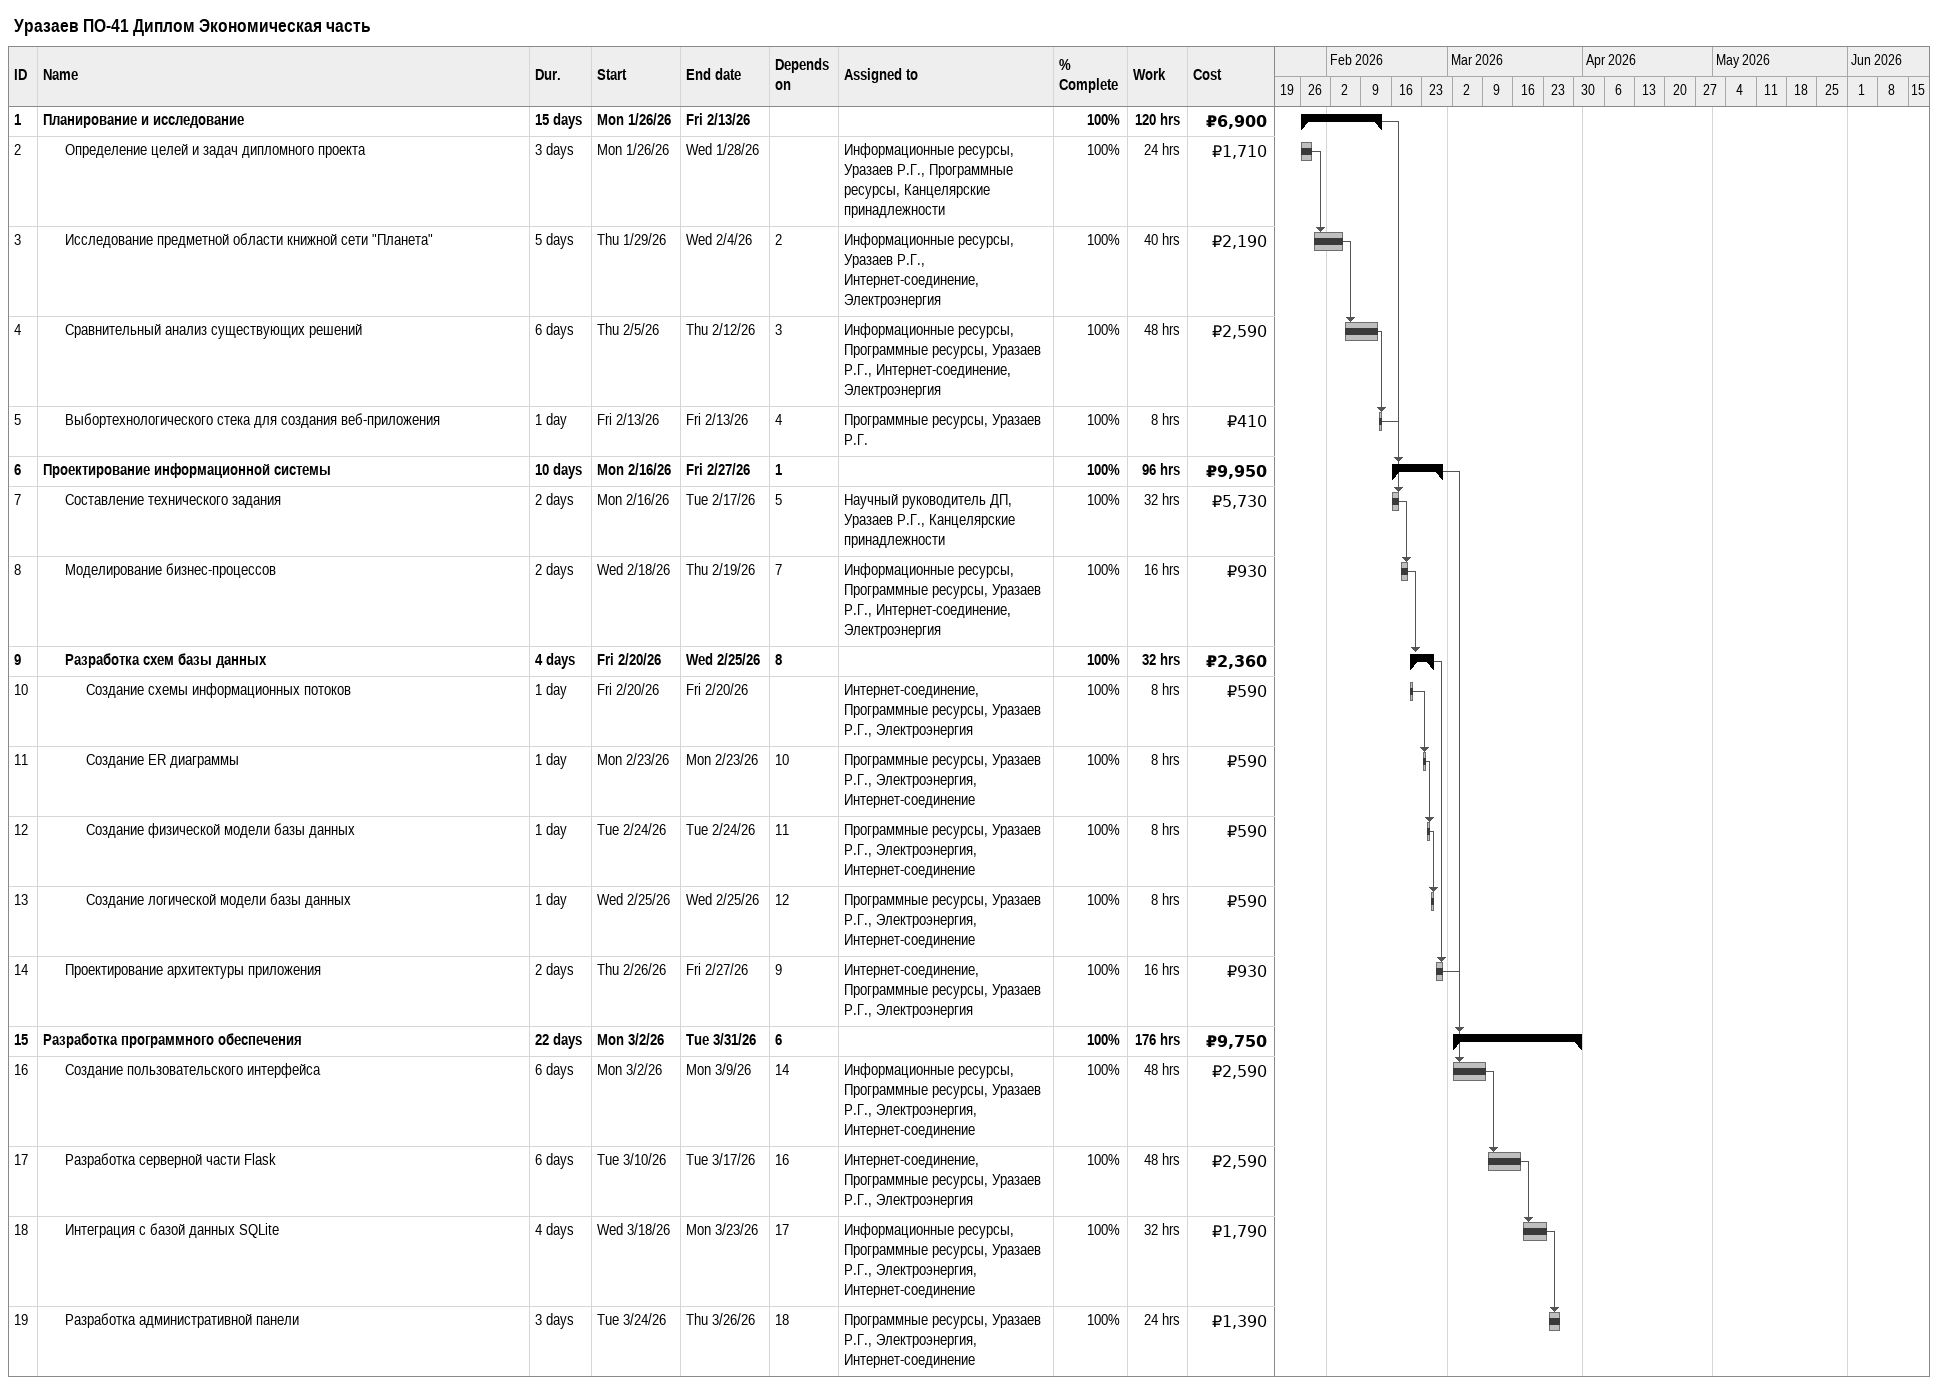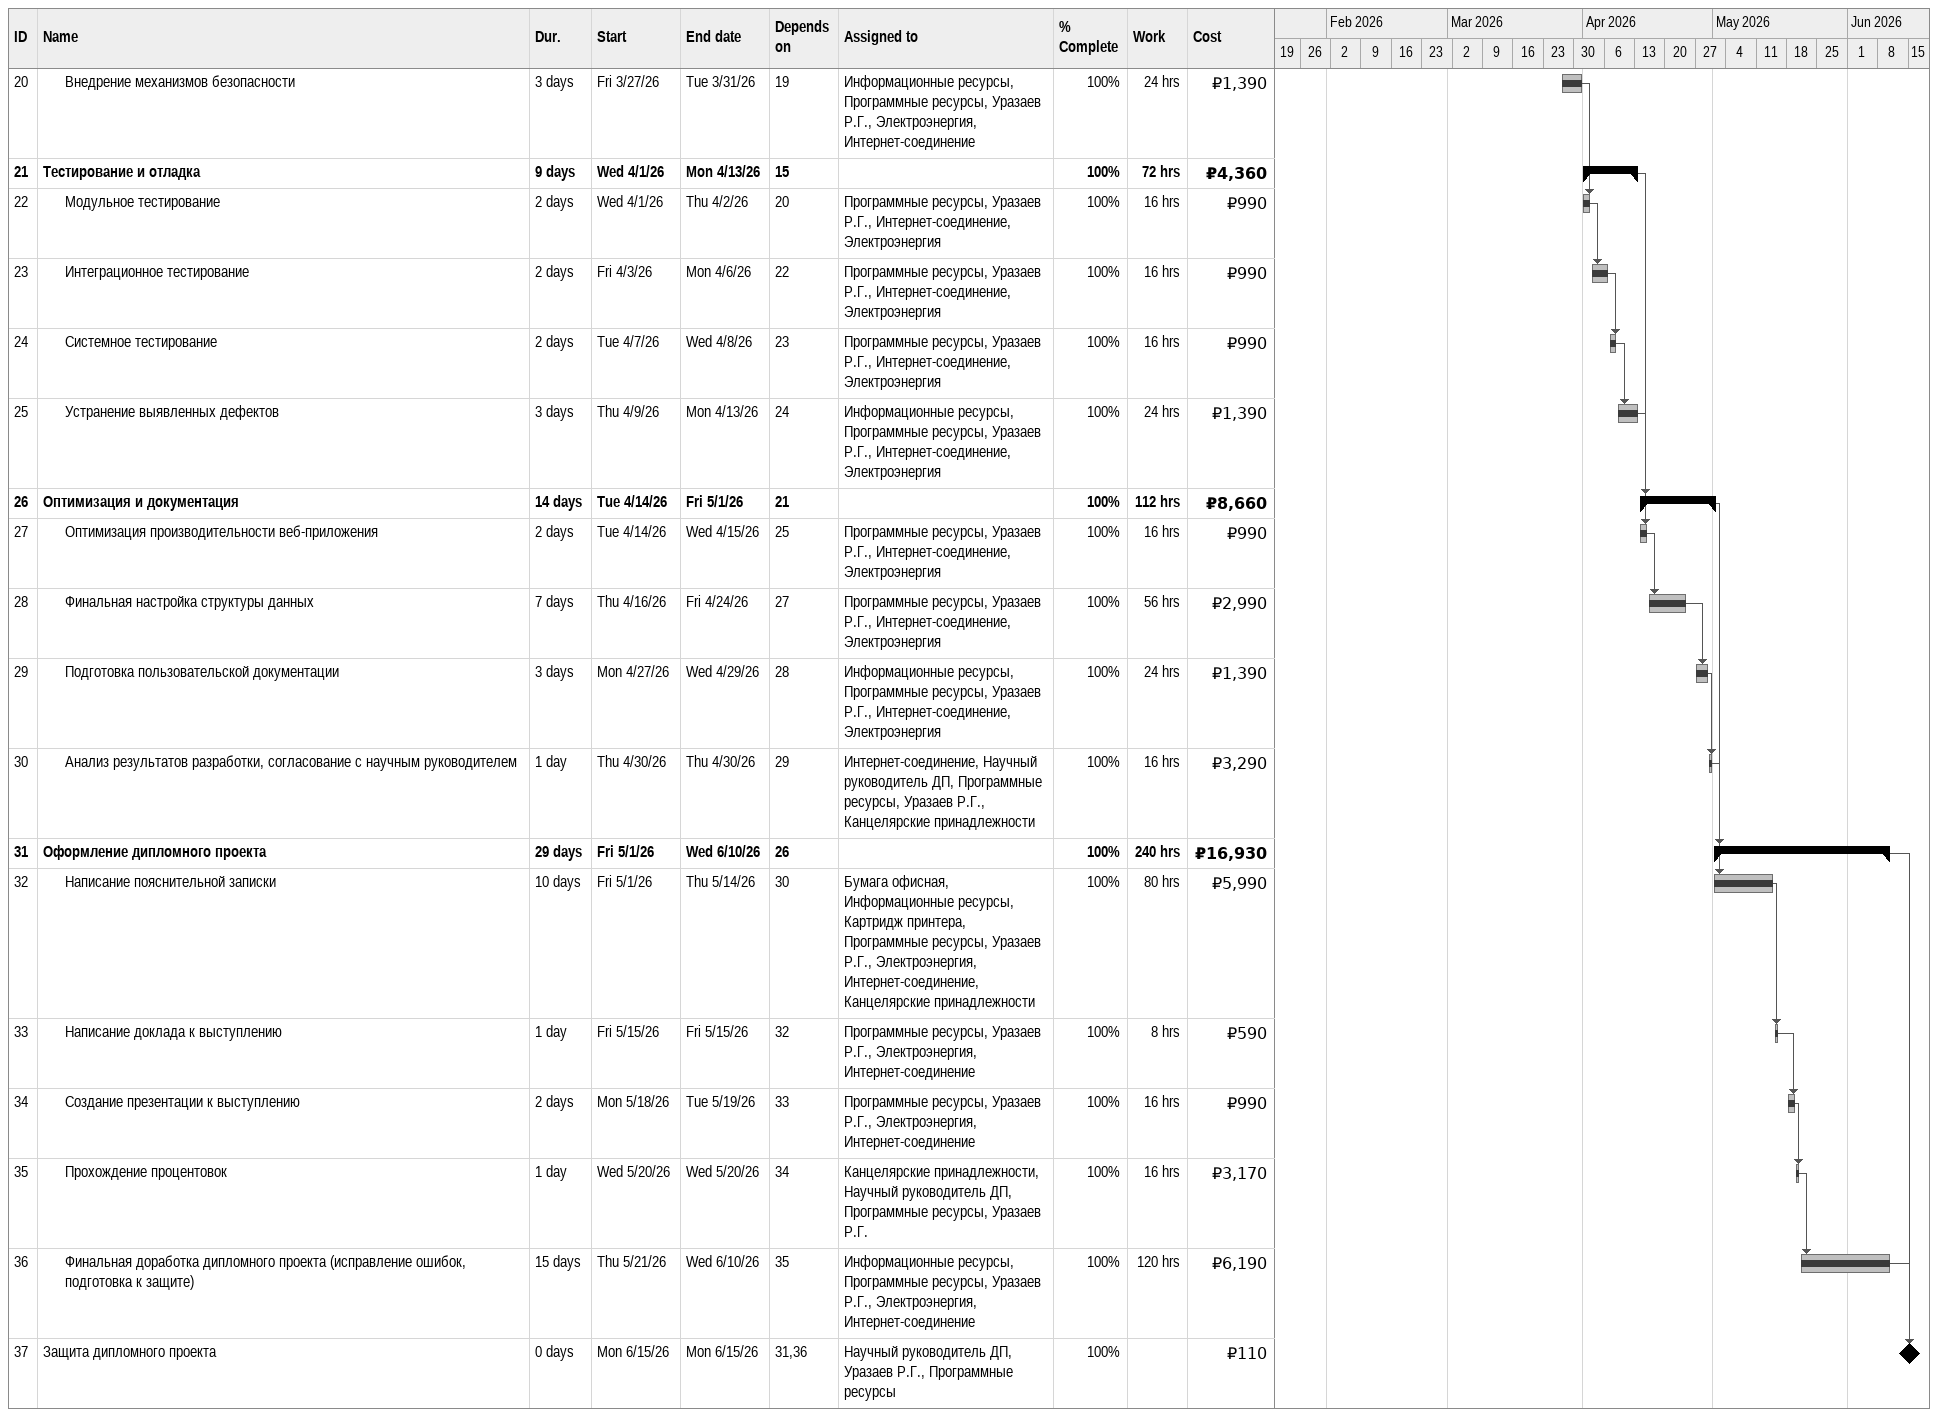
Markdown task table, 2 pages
Уразаев ПО-41 Диплом Экономическая часть

| ID | Level | Task | Duration | Start | Finish | Predecessors | Resources | % complete | Work (h) | Cost (₽) |
|---|---|---|---|---|---|---|---|---|---|---|
| 1 | 1 | **Планирование и исследование** | 15d | 2026-01-26 | 2026-02-13 |  |  | 100 | 120 | 6900 |
| 2 | 2 | Определение целей и задач дипломного проекта | 3d | 2026-01-26 | 2026-01-28 |  | Информационные ресурсы, Уразаев Р.Г., Программные ресурсы, Канцелярские принадлежности | 100 | 24 | 1710 |
| 3 | 2 | Исследование предметной области книжной сети "Планета" | 5d | 2026-01-29 | 2026-02-04 | 2 | Информационные ресурсы, Уразаев Р.Г., Интернет-соединение, Электроэнергия | 100 | 40 | 2190 |
| 4 | 2 | Сравнительный анализ существующих решений | 6d | 2026-02-05 | 2026-02-12 | 3 | Информационные ресурсы, Программные ресурсы, Уразаев Р.Г., Интернет-соединение, Электроэнергия | 100 | 48 | 2590 |
| 5 | 2 | Выбортехнологического стека для создания веб-приложения | 1d | 2026-02-13 | 2026-02-13 | 4 | Программные ресурсы, Уразаев Р.Г. | 100 | 8 | 410 |
| 6 | 1 | **Проектирование информационной системы** | 10d | 2026-02-16 | 2026-02-27 | 1 |  | 100 | 96 | 9950 |
| 7 | 2 | Составление технического задания | 2d | 2026-02-16 | 2026-02-17 | 5 | Научный руководитель ДП, Уразаев Р.Г., Канцелярские принадлежности | 100 | 32 | 5730 |
| 8 | 2 | Моделирование бизнес-процессов | 2d | 2026-02-18 | 2026-02-19 | 7 | Информационные ресурсы, Программные ресурсы, Уразаев Р.Г., Интернет-соединение, Электроэнергия | 100 | 16 | 930 |
| 9 | 2 | **Разработка схем базы данных** | 4d | 2026-02-20 | 2026-02-25 | 8 |  | 100 | 32 | 2360 |
| 10 | 3 | Создание схемы информационных потоков | 1d | 2026-02-20 | 2026-02-20 |  | Интернет-соединение, Программные ресурсы, Уразаев Р.Г., Электроэнергия | 100 | 8 | 590 |
| 11 | 3 | Создание ER диаграммы | 1d | 2026-02-23 | 2026-02-23 | 10 | Программные ресурсы, Уразаев Р.Г., Электроэнергия, Интернет-соединение | 100 | 8 | 590 |
| 12 | 3 | Создание физической модели базы данных | 1d | 2026-02-24 | 2026-02-24 | 11 | Программные ресурсы, Уразаев Р.Г., Электроэнергия, Интернет-соединение | 100 | 8 | 590 |
| 13 | 3 | Создание логической модели базы данных | 1d | 2026-02-25 | 2026-02-25 | 12 | Программные ресурсы, Уразаев Р.Г., Электроэнергия, Интернет-соединение | 100 | 8 | 590 |
| 14 | 2 | Проектирование архитектуры приложения | 2d | 2026-02-26 | 2026-02-27 | 9 | Интернет-соединение, Программные ресурсы, Уразаев Р.Г., Электроэнергия | 100 | 16 | 930 |
| 15 | 1 | **Разработка программного обеспечения** | 22d | 2026-03-02 | 2026-03-31 | 6 |  | 100 | 176 | 9750 |
| 16 | 2 | Создание пользовательского интерфейса | 6d | 2026-03-02 | 2026-03-09 | 14 | Информационные ресурсы, Программные ресурсы, Уразаев Р.Г., Электроэнергия, Интернет-соединение | 100 | 48 | 2590 |
| 17 | 2 | Разработка серверной части Flask | 6d | 2026-03-10 | 2026-03-17 | 16 | Интернет-соединение, Программные ресурсы, Уразаев Р.Г., Электроэнергия | 100 | 48 | 2590 |
| 18 | 2 | Интеграция с базой данных SQLite | 4d | 2026-03-18 | 2026-03-23 | 17 | Информационные ресурсы, Программные ресурсы, Уразаев Р.Г., Электроэнергия, Интернет-соединение | 100 | 32 | 1790 |
| 19 | 2 | Разработка административной панели | 3d | 2026-03-24 | 2026-03-26 | 18 | Программные ресурсы, Уразаев Р.Г., Электроэнергия, Интернет-соединение | 100 | 24 | 1390 |
| 20 | 2 | Внедрение механизмов безопасности | 3d | 2026-03-27 | 2026-03-31 | 19 | Информационные ресурсы, Программные ресурсы, Уразаев Р.Г., Электроэнергия, Интернет-соединение | 100 | 24 | 1390 |
| 21 | 1 | **Тестирование и отладка** | 9d | 2026-04-01 | 2026-04-13 | 15 |  | 100 | 72 | 4360 |
| 22 | 2 | Модульное тестирование | 2d | 2026-04-01 | 2026-04-02 | 20 | Программные ресурсы, Уразаев Р.Г., Интернет-соединение, Электроэнергия | 100 | 16 | 990 |
| 23 | 2 | Интеграционное тестирование | 2d | 2026-04-03 | 2026-04-06 | 22 | Программные ресурсы, Уразаев Р.Г., Интернет-соединение, Электроэнергия | 100 | 16 | 990 |
| 24 | 2 | Системное тестирование | 2d | 2026-04-07 | 2026-04-08 | 23 | Программные ресурсы, Уразаев Р.Г., Интернет-соединение, Электроэнергия | 100 | 16 | 990 |
| 25 | 2 | Устранение выявленных дефектов | 3d | 2026-04-09 | 2026-04-13 | 24 | Информационные ресурсы, Программные ресурсы, Уразаев Р.Г., Интернет-соединение, Электроэнергия | 100 | 24 | 1390 |
| 26 | 1 | **Оптимизация и документация** | 14d | 2026-04-14 | 2026-05-01 | 21 |  | 100 | 112 | 8660 |
| 27 | 2 | Оптимизация производительности веб-приложения | 2d | 2026-04-14 | 2026-04-15 | 25 | Программные ресурсы, Уразаев Р.Г., Интернет-соединение, Электроэнергия | 100 | 16 | 990 |
| 28 | 2 | Финальная настройка структуры данных | 7d | 2026-04-16 | 2026-04-24 | 27 | Программные ресурсы, Уразаев Р.Г., Интернет-соединение, Электроэнергия | 100 | 56 | 2990 |
| 29 | 2 | Подготовка пользовательской документации | 3d | 2026-04-27 | 2026-04-29 | 28 | Информационные ресурсы, Программные ресурсы, Уразаев Р.Г., Интернет-соединение, Электроэнергия | 100 | 24 | 1390 |
| 30 | 2 | Анализ результатов разработки, согласование с научным руководителем | 1d | 2026-04-30 | 2026-04-30 | 29 | Интернет-соединение, Научный руководитель ДП, Программные ресурсы, Уразаев Р.Г., Канцелярские принадлежности | 100 | 16 | 3290 |
| 31 | 1 | **Оформление дипломного проекта** | 29d | 2026-05-01 | 2026-06-10 | 26 |  | 100 | 240 | 16930 |
| 32 | 2 | Написание пояснительной записки | 10d | 2026-05-01 | 2026-05-14 | 30 | Бумага офисная, Информационные ресурсы, Картридж принтера, Программные ресурсы, Уразаев Р.Г., Электроэнергия, Интернет-соединение, Канцелярские принадлежности | 100 | 80 | 5990 |
| 33 | 2 | Написание доклада к выступлению | 1d | 2026-05-15 | 2026-05-15 | 32 | Программные ресурсы, Уразаев Р.Г., Электроэнергия, Интернет-соединение | 100 | 8 | 590 |
| 34 | 2 | Создание презентации к выступлению | 2d | 2026-05-18 | 2026-05-19 | 33 | Программные ресурсы, Уразаев Р.Г., Электроэнергия, Интернет-соединение | 100 | 16 | 990 |
| 35 | 2 | Прохождение процентовок | 1d | 2026-05-20 | 2026-05-20 | 34 | Канцелярские принадлежности, Научный руководитель ДП, Программные ресурсы, Уразаев Р.Г. | 100 | 16 | 3170 |
| 36 | 2 | Финальная доработка дипломного проекта (исправление ошибок, подготовка к защите) | 15d | 2026-05-21 | 2026-06-10 | 35 | Информационные ресурсы, Программные ресурсы, Уразаев Р.Г., Электроэнергия, Интернет-соединение | 100 | 120 | 6190 |
| 37 | 1 | Защита дипломного проекта | 0d | 2026-06-15 | 2026-06-15 | 31, 36 | Научный руководитель ДП, Уразаев Р.Г., Программные ресурсы | 100 |  | 110 |
